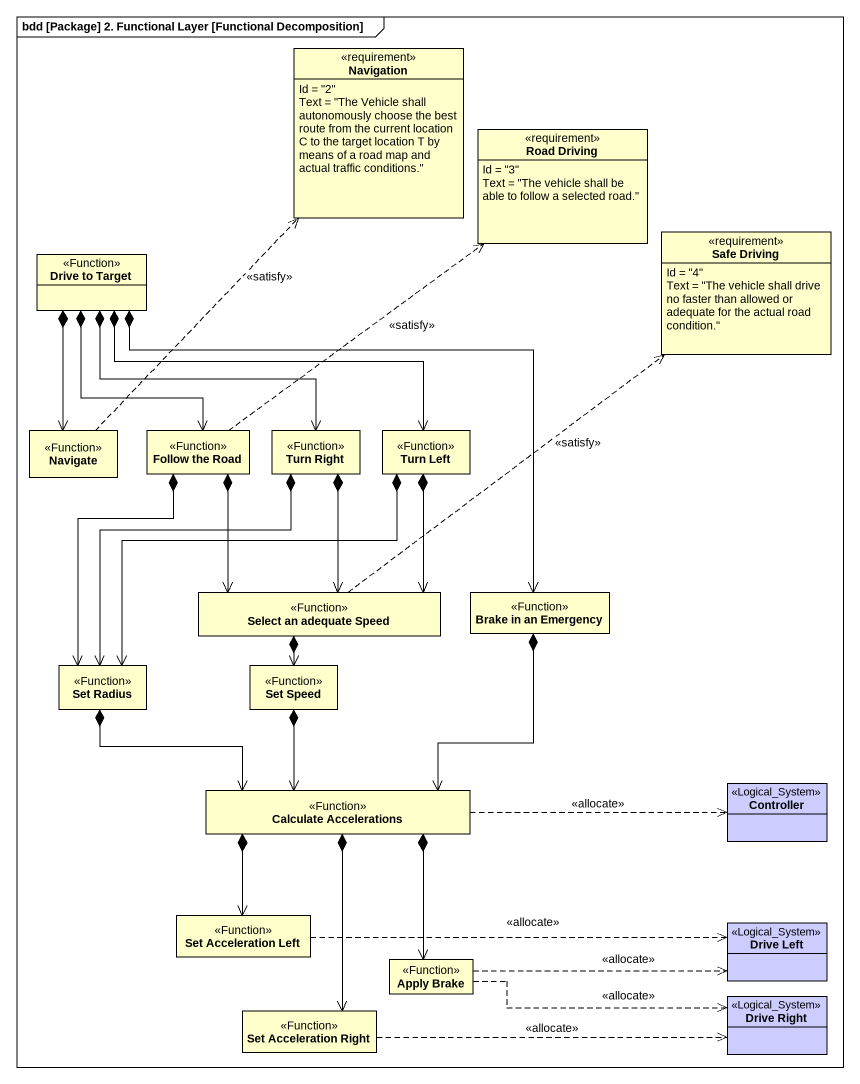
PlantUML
@startuml
mainframe bdd [Package] 2. Functional Layer [Functional Decomposition]
hide circle
hide empty members
class Navigation <<requirement>> {
  Id = "2"
  Text = "The Vehicle shall autonomously choose the best route from the current location C to the target location T by means of a road map and actual traffic conditions."
}
class "Road Driving" as Road_Driving <<requirement>> {
  Id = "3"
  Text = "The vehicle shall be able to follow a selected road."
}
class "Safe Driving" as Safe_Driving <<requirement>> {
  Id = "4"
  Text = "The vehicle shall drive no faster than allowed or adequate for the actual road condition."
}
class "Drive to Target" as Drive_to_Target <<Function>>
class Navigate <<Function>>
class "Follow the Road" as Follow_the_Road <<Function>>
class "Turn Right" as Turn_Right <<Function>>
class "Turn Left" as Turn_Left <<Function>>
class "Select an adequate Speed" as Select_an_adequate_Speed <<Function>>
class "Brake in an Emergency" as Brake_in_an_Emergency <<Function>>
class "Set Radius" as Set_Radius <<Function>>
class "Set Speed" as Set_Speed <<Function>>
class "Calculate Accelerations" as Calculate_Accelerations <<Function>>
class Controller <<Logical_System>> #CCCCFF
class "Set Acceleration Left" as Set_Acceleration_Left <<Function>>
class "Drive Left" as Drive_Left <<Logical_System>> #CCCCFF
class "Apply Brake" as Apply_Brake <<Function>>
class "Drive Right" as Drive_Right <<Logical_System>> #CCCCFF
class "Set Acceleration Right" as Set_Acceleration_Right <<Function>>
Drive_to_Target *--> Navigate
Drive_to_Target *--> Follow_the_Road
Drive_to_Target *--> Turn_Right
Drive_to_Target *-right-> Turn_Left
Drive_to_Target *--> Brake_in_an_Emergency
Navigate .up.> Navigation : <<satisfy>>
Follow_the_Road .up.> Road_Driving : <<satisfy>>
Follow_the_Road *--> Select_an_adequate_Speed
Follow_the_Road *--> Set_Radius
Turn_Right *--> Select_an_adequate_Speed
Turn_Right *--> Set_Radius
Turn_Left *--> Select_an_adequate_Speed
Turn_Left *--> Set_Radius
Select_an_adequate_Speed .up.> Safe_Driving : <<satisfy>>
Select_an_adequate_Speed *--> Set_Speed
Brake_in_an_Emergency *--> Calculate_Accelerations
Set_Radius *-right-> Calculate_Accelerations
Set_Speed *--> Calculate_Accelerations
Calculate_Accelerations .right.> Controller : <<allocate>>
Calculate_Accelerations *--> Set_Acceleration_Left
Calculate_Accelerations *--> Apply_Brake
Calculate_Accelerations *--> Set_Acceleration_Right
Set_Acceleration_Left .right.> Drive_Left : <<allocate>>
Apply_Brake .right.> Drive_Left : <<allocate>>
Apply_Brake .right.> Drive_Right : <<allocate>>
Set_Acceleration_Right .right.> Drive_Right : <<allocate>>
@enduml
